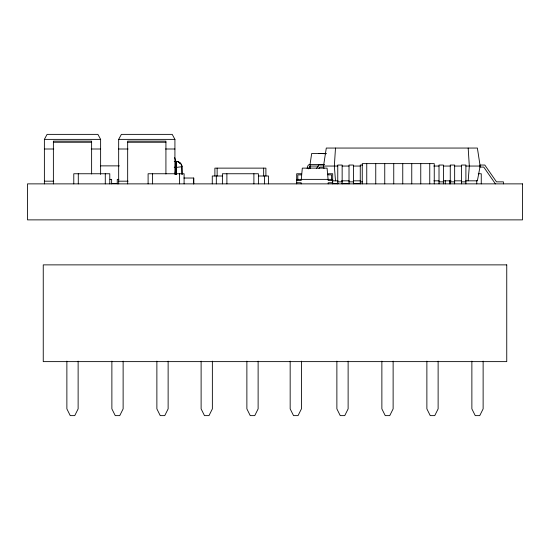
<?xml version="1.0" encoding="UTF-8"?>
<svg xmlns="http://www.w3.org/2000/svg" width="550" height="550" viewBox="0 0 550 550"><rect width="100%" height="100%" fill="white"/><g stroke="black" fill="none" stroke-linecap="round" stroke-linejoin="round"><path stroke-width="0.82" d="M335.486 148.053L334.345 166.052L335.486 180.833M468.174 180.833L469.322 166.052L468.174 148.053M176.241 174.288L176.069 167.255L176.715 161.473M175.024 173.882L175.938 167.228L175.856 161.377M323.984 168.52L323.524 166.052L326.288 148.053L477.379 148.053L480.143 166.052L477.379 180.833L465.609 180.833M307.093 168.465L307.794 166.024A2.386 2.386 0 0 1 310.035 164.457L324.576 164.457M308.715 168.898L309.843 166.059L318.587 166.031M44.378 183.872L44.378 139.37L47.087 134.372L97.914 134.372L100.623 139.37L100.623 174.398M118.669 183.872L118.669 139.37L121.378 134.372L172.212 134.372L174.921 139.37L174.921 174.398M316.429 168.541L318.863 165.041L323.744 165.041M318.945 168.465L319.921 167.069L323.744 167.069M44.378 139.37L100.623 139.37M118.669 139.37L174.921 139.37M53.377 142.251L91.623 142.251M127.669 142.251L165.921 142.251M44.378 149.002L53.749 149.002M91.252 149.002L100.623 149.002M118.669 149.002L128.047 149.002M165.543 149.002L174.921 149.002M326.253 153.498L311.678 153.498L310.035 164.457L310.269 168.547M326.061 153.725L318.842 153.498M174.247 161.377L176.076 161.377L176.364 174.288M362.457 165.041L360.264 165.041L360.264 183.872M100.492 165.873L119.391 165.873M323.524 166.052L337.762 166.052M342.148 166.052L349.016 166.052M353.402 166.052L360.264 166.052M433.868 166.052L439.017 166.052M443.403 166.052L450.264 166.052M454.651 166.052L461.512 166.052M465.898 166.052L480.143 166.052M177.526 161.583A6.077 6.077 0 0 1 181.823 165.88L182.119 174.384M174.247 167.228L176.076 167.228M176.186 167.447L182.05 166.691L181.947 165.88A6.077 6.077 0 0 0 177.65 161.583L175.505 161.377M478.259 173.752L481.257 173.752L481.257 183.872M222.234 176L212.272 176L212.272 183.872M258.555 176L268.517 176L268.517 183.872M183.886 178.028L193.772 178.028L193.772 183.872M110.027 179.376L111.636 179.376L111.636 183.872M118.869 179.376L117.26 179.376L117.26 183.872M296.691 179.376L332.688 179.376M296.691 180.503L301.187 180.503L302.314 168.128L327.064 168.128L328.192 180.503L332.688 180.503M332.138 180.833L338.058 180.833M341.468 180.833L349.188 180.833M353.457 180.833L360.312 180.833M433.929 180.833L439.072 180.833M443.348 180.833L451.055 180.833M454.479 180.833L461.326 180.833M44.378 181.177L53.749 181.177M118.669 181.177L128.047 181.177M337.762 181.851L342.148 181.851M349.016 181.851L353.402 181.851M360.264 181.851L362.457 181.851M439.017 181.851L443.403 181.851M450.264 181.851L454.651 181.851M461.512 181.851L465.898 181.851M296.691 182.751L301.187 182.751L301.187 183.872M332.688 182.751L328.192 182.751L328.192 183.872M111.636 183.425L117.26 183.425M332.262 183.652L338.264 183.652M341.694 183.652L349.415 183.652M353.698 183.652L360.559 183.652M495.44 183.872L483.746 167.069L479.916 167.069L479.916 165.041L484.804 165.041L496.499 181.851L503.408 181.851L503.408 183.872M174.673 157.623L175.938 161.377M181.933 166.691L182.002 174.384M175.856 168.307L175.911 174.288M175.732 168.307L175.787 174.288M483.127 361.151L483.127 408.877L479.751 415.628L475.248 415.628L471.873 408.877L471.873 361.151M476.761 180.386L476.761 183.872M465.898 183.872L465.898 165.041L461.512 165.041L461.512 183.872M454.651 183.872L454.651 165.041L450.264 165.041L450.264 183.872M449.756 180.386L449.756 183.872M445.259 180.503L445.259 183.872M443.403 183.872L443.403 165.041L439.017 165.041L439.017 183.872M438.123 361.151L438.123 408.877L434.748 415.628L430.251 415.628L426.876 408.877L426.876 361.151M434.252 183.872L434.252 163.625L362.257 163.625L362.257 183.872M429.756 163.625L429.756 183.872M420.757 163.625L420.757 183.872M411.757 163.625L411.757 183.872M402.758 163.625L402.758 183.872M393.752 163.625L393.752 183.872M393.126 361.151L393.126 408.877L389.751 415.628L385.248 415.628L381.872 408.877L381.872 361.151M384.752 163.625L384.752 183.872M375.753 163.625L375.753 183.872M366.754 163.625L366.754 183.872M353.402 183.872L353.402 165.041L349.016 165.041L349.016 183.872M348.123 361.151L348.123 408.877L344.747 415.628L340.251 415.628L336.875 408.877L336.875 361.151M342.148 183.872L342.148 165.041L337.762 165.041L337.762 183.872M332.688 183.872L332.688 173.752L328.192 173.752L328.192 174.873L331.567 174.873L331.567 179.603M301.414 361.151L301.414 408.877L298.038 415.628L293.542 415.628L290.166 408.877L290.166 361.151M297.818 179.603L297.818 174.873L301.187 174.873L301.187 173.752L296.691 173.752L296.691 183.872M265.904 176L265.904 168.128L214.885 168.128L214.885 176M264.468 176L264.468 183.872M263.656 168.128L263.656 176M258.397 183.872L258.397 173.752L222.393 173.752L222.393 183.872M258.122 361.151L258.122 408.877L254.753 415.628L250.25 415.628L246.874 408.877L246.874 361.151M253.894 173.752L253.894 183.872M226.896 173.752L226.896 183.872M217.14 168.128L217.14 176M216.322 176L216.322 183.872M212.362 361.151L212.362 408.877L208.986 415.628L204.483 415.628L201.114 408.877L201.114 361.151M193.648 178.028L193.648 183.872M184.099 183.872L184.099 173.752L148.101 173.752L148.101 183.872M179.603 173.752L179.603 183.872M168.128 361.151L168.128 408.877L164.752 415.628L160.249 415.628L156.874 408.877L156.874 361.151M165.921 173.972L165.921 141.123L127.669 141.123L127.669 183.872M152.597 173.752L152.597 183.872M123.124 361.151L123.124 408.877L119.749 415.628L115.252 415.628L111.877 408.877L111.877 361.151M109.78 183.872L109.78 173.752L73.782 173.752L73.782 183.872M105.284 173.752L105.284 183.872M91.623 173.972L91.623 141.123L53.377 141.123L53.377 183.872M78.286 173.752L78.286 183.872M78.127 361.151L78.127 408.877L74.752 415.628L70.249 415.628L66.873 408.877L66.873 361.151M178.537 162.188A6.077 6.077 0 0 1 179.795 163.157M178.661 162.188A6.077 6.077 0 0 1 179.919 163.157M522.5 183.872L27.5 183.872L27.5 219.876L522.5 219.876L522.5 183.872M506.749 264.873L43.251 264.873L43.251 361.625L506.749 361.625L506.749 264.873"/></g></svg>
